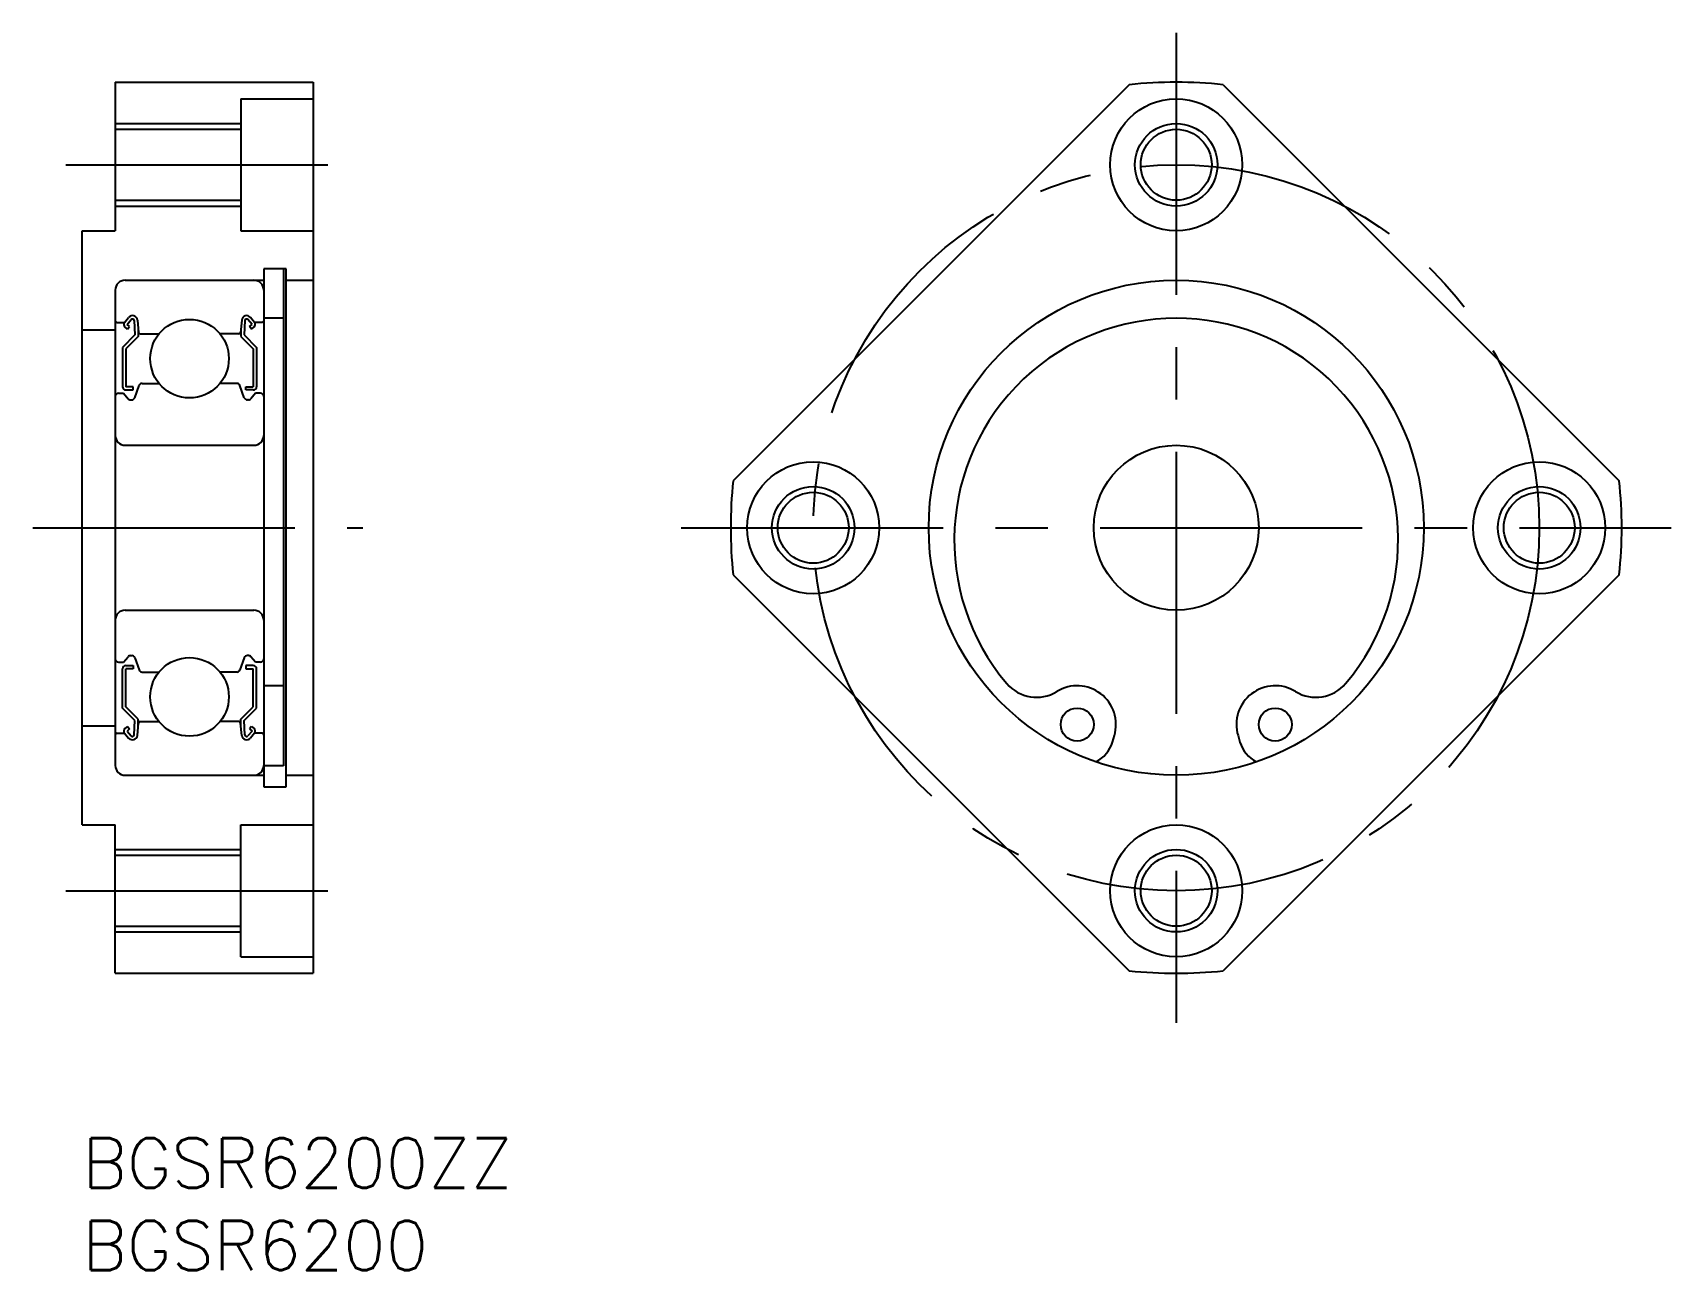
# Model space of a CAD drawing. Extents: x -3 to 96.3, y -8 to 67.
import ezdxf

# ---------------------------------------------------------------- set-up
doc = ezdxf.new("R2010")
doc.units = 0
doc.header["$LTSCALE"] = 0.5
doc.linetypes.add('CENTER', pattern=[50.8, 31.75, -6.35, 6.35, -6.35])
for name, color, linetype in [('MSM_CENTER', 1, 'CENTER'), ('MSM_CONTINUOUS', 7, 'CONTINUOUS'), ('MSM_NARROW', 5, 'CONTINUOUS'), ('MSM_PART_NUMBER', 7, 'CONTINUOUS')]:
    doc.layers.add(name, color=color, linetype=linetype)
doc.styles.get("Standard").update_dxf_attribs({"font": 'txt.shx', "height": 3, "bigfont": 'bigfont.shx'})

# ---------------------------------------------------------------- blocks, each defined once
blk = doc.blocks.new('*U4')
at = {"layer": 'MSM_PART_NUMBER'}
blk.add_text('BGSR6200ZZ', height=3, dxfattribs=at).set_placement((0, -3))
blk = doc.blocks.new('*U5')
at = {"layer": 'MSM_PART_NUMBER'}
blk.add_text('BGSR6200', height=3, dxfattribs=at).set_placement((0, -8))

msp = doc.modelspace()

# ---------------------------------------------------------------- linework, layer by layer
at = {"layer": 'MSM_CENTER'}
for p, q in [((66.297, 67), (66.297, 7)), ((-1, 59), (17, 59)), ((-3, 37), (17, 37)), ((36.297, 37), (96.297, 37)), ((-1, 15), (17, 15))]:
    msp.add_line(p, q, dxfattribs=at)
msp.add_circle((66.297, 37), 22, dxfattribs=at)
at = {"layer": 'MSM_CONTINUOUS'}
for p, q in [((2, 64), (14, 64)), ((2, 64), (2, 55)), ((14, 64), (14, 10)), ((63.448, 63.849), (39.448, 39.849)), ((69.147, 63.849), (93.147, 39.849)), ((9.6, 63), (9.6, 55)), ((9.6, 63), (14, 63)), ((2, 61.15), (9.6, 61.15)), ((2, 56.85), (9.6, 56.85)), ((0, 19), (0, 55)), ((0, 55), (2, 55)), ((9.6, 55), (14, 55)), ((11, 52.7), (11, 21.3)), ((12.35, 52.7, -1.3), (11, 52.7, -1.3)), ((12.2, 52.7), (12.2, 22.58)), ((12.35, 21.3, -0.1), (12.35, 52.7, -0.1)), ((2.6, 52), (11, 52)), ((12.35, 52, -1.3), (14, 52, -1.3)), ((2, 51.4), (2, 22.6)), ((2.56, 49.45), (2.81, 49.747)), ((10.44, 49.45), (10.19, 49.747)), ((12.2, 49.7, -1.3), (11, 49.7, -1.3)), ((0, 49), (2, 49)), ((2.1, 49.45), (2.56, 49.45)), ((3.183, 48.683), (2.433, 47.933)), ((2.738, 49.04), (2.585, 49.168)), ((2.713, 49.321), (2.963, 49.619)), ((2.866, 49.193), (2.713, 49.321)), ((2.738, 49.04), (2.866, 49.193)), ((3.14, 49.56), (3.183, 48.683)), ((3.338, 49.581), (3.403, 48.841)), ((3.383, 49.07), (3.383, 48.6)), ((3.503, 48.75), (4.651, 48.75)), ((9.497, 48.75), (8.349, 48.75)), ((9.662, 49.581), (9.597, 48.841)), ((9.617, 49.07), (9.617, 48.6)), ((9.86, 49.56), (9.817, 48.683)), ((9.817, 48.683), (10.567, 47.933)), ((10.287, 49.321), (10.037, 49.619)), ((10.134, 49.193), (10.287, 49.321)), ((10.262, 49.04), (10.134, 49.193)), ((10.262, 49.04), (10.415, 49.168)), ((10.9, 49.45), (10.44, 49.45)), ((2.433, 47.933), (2.433, 45.55)), ((3.383, 48.6), (2.633, 47.85)), ((2.633, 47.85), (2.633, 45.55)), ((9.617, 48.6), (10.367, 47.85)), ((10.367, 47.85), (10.367, 45.55)), ((10.567, 47.933), (10.567, 45.55)), ((3.638, 45.75), (4.651, 45.75)), ((9.362, 45.75), (8.349, 45.75)), ((2.2, 45.15), (2.5, 45.15)), ((2.5, 45.15), (2.776, 44.821)), ((3.083, 45.55), (2.633, 45.55)), ((2.633, 45.35), (3.083, 45.35)), ((2.929, 44.75), (2.994, 44.75)), ((3.083, 45.35), (3.083, 45.55)), ((3.182, 44.882), (3.45, 45.618)), ((9.818, 44.882), (9.55, 45.618)), ((9.917, 45.55), (10.367, 45.55)), ((9.917, 45.35), (9.917, 45.55)), ((10.367, 45.35), (9.917, 45.35)), ((10.071, 44.75), (10.006, 44.75)), ((10.5, 45.15), (10.224, 44.821)), ((10.8, 45.15), (10.5, 45.15)), ((2.6, 42), (10.4, 42)), ((0, 37), (0, 37)), ((39.448, 34.151), (63.448, 10.151)), ((93.147, 34.151), (69.147, 10.151)), ((2.6, 32), (10.4, 32)), ((2.2, 28.85), (2.5, 28.85)), ((2.5, 28.85), (2.776, 29.179)), ((2.929, 29.25), (2.994, 29.25)), ((3.182, 29.118), (3.45, 28.382)), ((9.818, 29.118), (9.55, 28.382)), ((10.071, 29.25), (10.006, 29.25)), ((10.5, 28.85), (10.224, 29.179)), ((10.8, 28.85), (10.5, 28.85)), ((2.433, 26.067), (2.433, 28.45)), ((2.633, 28.65), (3.083, 28.65)), ((2.633, 26.15), (2.633, 28.45)), ((3.083, 28.45), (2.633, 28.45)), ((3.083, 28.65), (3.083, 28.45)), ((3.638, 28.25), (4.651, 28.25)), ((9.362, 28.25), (8.349, 28.25)), ((10.367, 28.65), (9.917, 28.65)), ((9.917, 28.65), (9.917, 28.45)), ((9.917, 28.45), (10.367, 28.45)), ((10.367, 26.15), (10.367, 28.45)), ((10.567, 26.067), (10.567, 28.45)), ((12.2, 27.424, -1.3), (11, 27.424, -1.3)), ((3.183, 25.317), (2.433, 26.067)), ((3.383, 25.4), (2.633, 26.15)), ((9.617, 25.4), (10.367, 26.15)), ((9.817, 25.317), (10.567, 26.067)), ((0, 25), (2, 25)), ((2.738, 24.96), (2.585, 24.832)), ((2.738, 24.96), (2.866, 24.807)), ((3.14, 24.44), (3.183, 25.317)), ((3.338, 24.419), (3.403, 25.159)), ((3.383, 24.93), (3.383, 25.4)), ((3.503, 25.25), (4.651, 25.25)), ((3.79, 25.25), (3.79, 25.25)), ((4.077, 25.25), (4.077, 25.25)), ((9.497, 25.25), (8.349, 25.25)), ((9.662, 24.419), (9.597, 25.159)), ((9.617, 24.93), (9.617, 25.4)), ((9.86, 24.44), (9.817, 25.317)), ((10.262, 24.96), (10.134, 24.807)), ((10.262, 24.96), (10.415, 24.832)), ((2.1, 24.55), (2.56, 24.55)), ((2.56, 24.55), (2.81, 24.253)), ((2.866, 24.807), (2.713, 24.679)), ((2.713, 24.679), (2.963, 24.381)), ((10.287, 24.679), (10.037, 24.381)), ((10.134, 24.807), (10.287, 24.679)), ((10.44, 24.55), (10.19, 24.253)), ((10.9, 24.55), (10.44, 24.55)), ((62.432, 24.01), (62.55, 24.404)), ((70.045, 24.404), (70.162, 24.01)), ((2.6, 22), (11, 22)), ((12.2, 22.58, -1.3), (11, 22.58, -1.3)), ((12.35, 22, -1.3), (14, 22, -1.3)), ((11, 21.3, -1.3), (12.35, 21.3, -1.3)), ((0, 19), (2, 19)), ((2, 10), (2, 19)), ((9.6, 11), (9.6, 19)), ((9.6, 19), (14, 19)), ((2, 17.15), (9.6, 17.15)), ((2, 12.85), (9.6, 12.85)), ((9.6, 11), (14, 11)), ((2, 10), (14, 10))]:
    msp.add_line(p, q, dxfattribs=at)
for centre, radius in [((66.297, 59), 4), ((66.297, 59), 2.15), ((66.297, 37), 15), ((6.5, 47.25), 2.381), ((66.297, 37), 5), ((44.297, 37), 4), ((88.297, 37), 4), ((44.297, 37), 2.15), ((88.297, 37), 2.15), ((6.5, 26.75), 2.381), ((60.297, 25.074), 1), ((72.297, 25.074), 1), ((66.297, 15), 4), ((66.297, 15), 2.15)]:
    msp.add_circle(centre, radius, dxfattribs=at)
for centre, radius, start, end in [((66.297, 37), 27, 83.94244, 96.05756), ((2.6, 51.4), 0.6, 90, 180), ((10.4, 51.4), 0.6, 0, 90), ((3.039, 49.555), 0.3, 4.99676, 140.00293), ((3.04, 49.555), 0.1, 2.81982, 140.00215), ((9.961, 49.555), 0.3, 39.99707, 175.00324), ((9.96, 49.555), 0.1, 39.99785, 177.18018), ((66.297, 36.25), 13.45, 319.72222, 220.27778), ((2.1, 49.55), 0.1, 180, 270), ((2.713, 49.321), 0.2, 140.00293, 230.08703), ((3.503, 48.85), 0.1, 184.99676, 269.9995), ((9.497, 48.85), 0.1, 270.0005, 355.00324), ((10.287, 49.321), 0.2, 309.91297, 39.99707), ((10.9, 49.55), 0.1, 270, 0), ((3.638, 45.55), 0.2, 90, 159.99139), ((9.362, 45.55), 0.2, 20.00861, 90), ((2.2, 44.95), 0.2, 90, 180), ((2.633, 45.55), 0.2, 180, 270), ((2.929, 44.95), 0.2, 219.99503, 270), ((2.994, 44.95), 0.2, 270, 339.99139), ((10.006, 44.95), 0.2, 200.00861, 270), ((10.071, 44.95), 0.2, 270, 320.00497), ((10.367, 45.55), 0.2, 270, 0), ((10.8, 44.95), 0.2, 0, 90), ((2.6, 42.6), 0.6, 180, 270), ((10.4, 42.6), 0.6, 270, 0), ((66.297, 37), 27, 173.94244, 186.05756), ((66.297, 37), 27, 353.94244, 6.05756), ((2.6, 31.4), 0.6, 90, 180), ((10.4, 31.4), 0.6, 0, 90), ((2.2, 29.05), 0.2, 180, 270), ((2.929, 29.05), 0.2, 90, 140.00497), ((2.994, 29.05), 0.2, 20.00861, 90), ((10.006, 29.05), 0.2, 90, 159.99139), ((10.071, 29.05), 0.2, 39.99503, 90), ((10.8, 29.05), 0.2, 270, 0), ((2.633, 28.45), 0.2, 90, 180), ((3.638, 28.45), 0.2, 200.00861, 270), ((9.362, 28.45), 0.2, 270, 339.99139), ((10.367, 28.45), 0.2, 0, 90), ((57.829, 29.074), 2.35, 220.27779, 301.68116), ((60.297, 25.074), 2.35, 343.43096, 121.68116), ((72.297, 25.074), 2.35, 58.31884, 196.56904), ((74.766, 29.074), 2.35, 238.31884, 319.72222), ((2.713, 24.679), 0.2, 129.91297, 219.99707), ((3.503, 25.15), 0.1, 90.0005, 175.00324), ((9.497, 25.15), 0.1, 4.99676, 89.9995), ((10.287, 24.679), 0.2, 320.00293, 50.08703), ((2.1, 24.45), 0.1, 90, 180), ((3.039, 24.445), 0.3, 219.99707, 355.00324), ((3.04, 24.445), 0.1, 219.99785, 357.18018), ((9.961, 24.445), 0.3, 184.99676, 320.00293), ((9.96, 24.445), 0.1, 182.81982, 320.00215), ((10.9, 24.45), 0.1, 0, 90), ((60.516, 24.58), 2, 297.60264, 343.43096), ((72.079, 24.58), 2, 196.56904, 242.39736), ((2.6, 22.6), 0.6, 180, 270), ((10.4, 22.6), 0.6, 270, 0), ((66.297, 37), 27, 263.94244, 276.05756)]:
    msp.add_arc(centre, radius, start, end, dxfattribs=at)
at = {"layer": 'MSM_NARROW'}
for p, q in [((2, 61.5), (9.6, 61.5)), ((2, 56.5), (9.6, 56.5)), ((2, 17.5), (9.6, 17.5)), ((2, 12.5), (9.6, 12.5))]:
    msp.add_line(p, q, dxfattribs=at)
for centre in [(66.297, 59), (44.297, 37), (88.297, 37), (66.297, 15)]:
    msp.add_circle(centre, 2.5, dxfattribs=at)

# ---------------------------------------------------------------- block references
at = {"layer": 'MSM_CONTINUOUS'}
for name in ['*U4', '*U5']:
    msp.add_blockref(name, (0, 0), dxfattribs=at)

doc.saveas('drawing.dxf')
